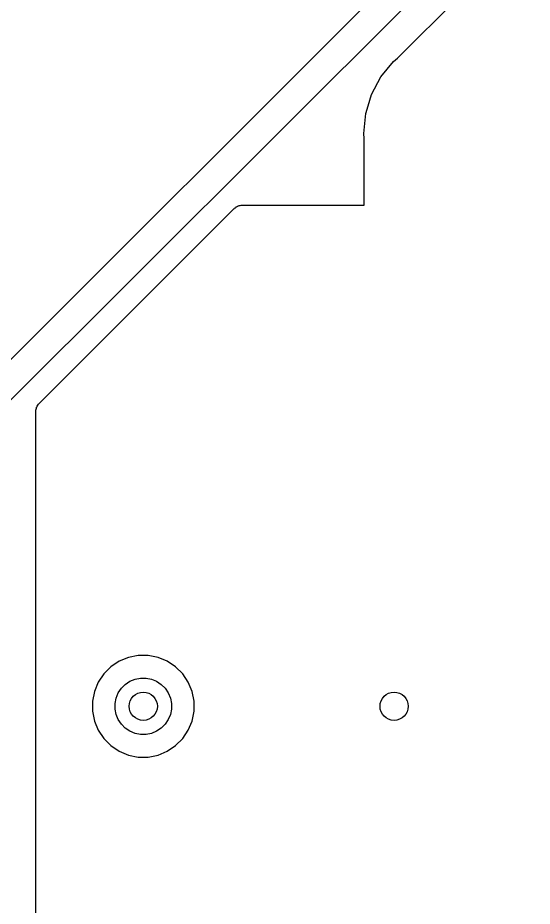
# Model space of a CAD drawing. Extents: x 4.56 to 9.07, y -4.98 to -1.89.
# Drawn here: x 6.8562 to 7.0357, y -2.9573 to -2.6471 of the extents above; entities that cross this region are included whole.
import ezdxf

# ---------------------------------------------------------------- set-up
doc = ezdxf.new("R2010")
doc.units = 0
doc.header["$MEASUREMENT"] = 0
doc.layers.add('BLACK', color=7, linetype='CONTINUOUS')

msp = doc.modelspace()

# ---------------------------------------------------------------- linework, layer by layer
at = {"layer": 'BLACK', "linetype": 'CONTINUOUS'}
for p, q in [((6.77514, -2.845), (7.095, -2.52514)), ((7.10336, -2.53092), (6.78092, -2.85336)), ((6.98868, -2.66121), (7.11654, -2.53335)), ((6.98732, -2.66232), (6.98868, -2.66121)), ((6.9829, -2.66772), (6.98732, -2.66232)), ((6.97961, -2.67387), (6.9829, -2.66772)), ((6.97839, -2.67787), (6.97961, -2.67387)), ((6.9769, -2.6875), (6.97758, -2.68055)), ((6.97758, -2.68055), (6.97839, -2.67787)), ((6.97707, -2.68924), (6.9769, -2.6875)), ((6.97707, -2.7125), (6.97707, -2.68924)), ((6.86365, -2.78176), (6.93176, -2.71365)), ((6.93176, -2.71365), (6.93177, -2.71364)), ((6.93177, -2.71364), (6.9318, -2.71361)), ((6.93177, -2.71364), (6.93177, -2.71364)), ((6.93177, -2.71364), (6.93177, -2.71364)), ((6.9318, -2.71361), (6.93209, -2.71339)), ((6.93209, -2.71339), (6.93237, -2.71316)), ((6.93237, -2.71316), (6.93239, -2.71315)), ((6.93239, -2.71315), (6.9324, -2.71314)), ((6.9324, -2.71314), (6.93273, -2.71297)), ((6.93273, -2.71297), (6.93305, -2.7128)), ((6.93305, -2.7128), (6.93307, -2.71279)), ((6.93307, -2.71279), (6.93309, -2.71278)), ((6.93309, -2.71278), (6.93344, -2.71268)), ((6.93344, -2.71268), (6.93378, -2.71257)), ((6.93378, -2.71257), (6.9338, -2.71257)), ((6.9338, -2.71257), (6.93382, -2.71257)), ((6.93382, -2.71257), (6.93419, -2.71254)), ((6.93419, -2.71254), (6.93455, -2.7125)), ((6.93455, -2.7125), (6.97707, -2.7125)), ((6.8627, -2.78338), (6.8628, -2.78304)), ((6.8628, -2.78304), (6.86281, -2.78302)), ((6.86281, -2.78302), (6.86282, -2.783)), ((6.86282, -2.783), (6.86299, -2.78268)), ((6.86299, -2.78268), (6.86317, -2.78236)), ((6.86317, -2.78236), (6.86318, -2.78234)), ((6.86318, -2.78234), (6.86319, -2.78232)), ((6.86319, -2.78232), (6.86342, -2.78205)), ((6.86342, -2.78205), (6.86365, -2.78176)), ((6.8625, -2.78449), (6.86254, -2.78413)), ((6.8625, -2.78453), (6.8625, -2.78449)), ((6.8625, -2.78454), (6.8625, -2.78453)), ((6.8625, -2.78453), (6.8625, -2.78453)), ((6.8625, -2.78455), (6.8625, -2.78454)), ((6.8625, -3.0541), (6.8625, -2.78455)), ((6.86254, -2.78413), (6.86258, -2.78377)), ((6.86258, -2.78375), (6.86259, -2.78373)), ((6.86258, -2.78377), (6.86258, -2.78375)), ((6.86259, -2.78373), (6.8627, -2.78338)), ((6.89826, -2.86978), (6.89483, -2.87046)), ((6.90174, -2.86978), (6.89826, -2.86978)), ((6.90517, -2.87046), (6.90174, -2.86978)), ((6.89161, -2.8718), (6.88871, -2.87374)), ((6.89483, -2.87046), (6.89161, -2.8718)), ((6.90839, -2.8718), (6.90517, -2.87046)), ((6.91129, -2.87374), (6.90839, -2.8718)), ((6.88871, -2.87374), (6.88624, -2.87621)), ((6.91376, -2.87621), (6.91129, -2.87374)), ((6.8843, -2.87911), (6.88296, -2.88233)), ((6.88624, -2.87621), (6.8843, -2.87911)), ((6.89373, -2.87985), (6.89534, -2.87878)), ((6.89534, -2.87878), (6.89713, -2.87804)), ((6.89713, -2.87804), (6.89903, -2.87766)), ((6.89903, -2.87766), (6.90097, -2.87766)), ((6.90097, -2.87766), (6.90287, -2.87804)), ((6.90287, -2.87804), (6.90466, -2.87878)), ((6.90466, -2.87878), (6.90627, -2.87985)), ((6.9157, -2.87911), (6.91376, -2.87621)), ((6.91704, -2.88233), (6.9157, -2.87911)), ((6.88296, -2.88233), (6.88228, -2.88576)), ((6.89128, -2.88284), (6.89235, -2.88123)), ((6.89235, -2.88123), (6.89373, -2.87985)), ((6.90627, -2.87985), (6.90765, -2.88123)), ((6.90765, -2.88123), (6.90872, -2.88284)), ((6.91772, -2.88576), (6.91704, -2.88233)), ((6.89016, -2.88653), (6.89054, -2.88463)), ((6.89054, -2.88463), (6.89128, -2.88284)), ((6.90872, -2.88284), (6.90946, -2.88463)), ((6.90946, -2.88463), (6.90984, -2.88653)), ((6.88228, -2.88576), (6.88228, -2.88924)), ((6.89016, -2.88847), (6.89016, -2.88653)), ((6.89054, -2.89037), (6.89016, -2.88847)), ((6.90984, -2.88847), (6.90946, -2.89037)), ((6.90984, -2.88653), (6.90984, -2.88847)), ((6.91772, -2.88924), (6.91772, -2.88576)), ((6.88228, -2.88924), (6.88296, -2.89267)), ((6.89128, -2.89216), (6.89054, -2.89037)), ((6.90946, -2.89037), (6.90872, -2.89216)), ((6.91704, -2.89267), (6.91772, -2.88924)), ((6.88296, -2.89267), (6.8843, -2.89589)), ((6.89235, -2.89377), (6.89128, -2.89216)), ((6.89373, -2.89515), (6.89235, -2.89377)), ((6.90765, -2.89377), (6.90627, -2.89515)), ((6.90872, -2.89216), (6.90765, -2.89377)), ((6.9157, -2.89589), (6.91704, -2.89267)), ((6.8843, -2.89589), (6.88624, -2.89879)), ((6.89534, -2.89622), (6.89373, -2.89515)), ((6.89713, -2.89696), (6.89534, -2.89622)), ((6.89903, -2.89734), (6.89713, -2.89696)), ((6.90097, -2.89734), (6.89903, -2.89734)), ((6.90287, -2.89696), (6.90097, -2.89734)), ((6.90466, -2.89622), (6.90287, -2.89696)), ((6.90627, -2.89515), (6.90466, -2.89622)), ((6.91376, -2.89879), (6.9157, -2.89589)), ((6.88624, -2.89879), (6.88871, -2.90126)), ((6.91129, -2.90126), (6.91376, -2.89879)), ((6.88871, -2.90126), (6.89161, -2.9032)), ((6.89161, -2.9032), (6.89483, -2.90454)), ((6.90517, -2.90454), (6.90839, -2.9032)), ((6.90839, -2.9032), (6.91129, -2.90126)), ((6.89483, -2.90454), (6.89826, -2.90522)), ((6.89826, -2.90522), (6.90174, -2.90522)), ((6.90174, -2.90522), (6.90517, -2.90454))]:
    msp.add_line(p, q, dxfattribs=at)
at = {"layer": 'BLACK'}
for centre in [(6.9, -2.8875), (6.9875, -2.8875)]:
    msp.add_circle(centre, 0.00492, dxfattribs=at)

doc.saveas('drawing.dxf')
